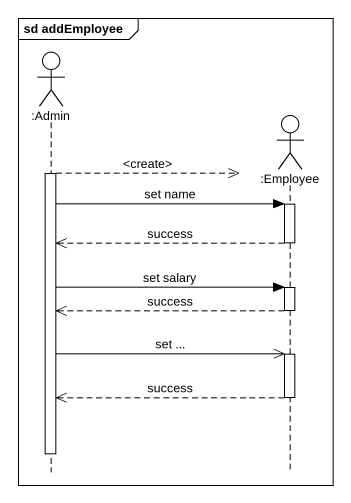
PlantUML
@startuml
mainframe sd addEmployee
hide footbox
actor ":Admin" as Admin
actor ":Employee" as Employee

activate Admin
Admin -->> Employee ** : <create>
Admin -> Employee : set name
activate Employee
Employee -->> Admin : success
deactivate Employee
Admin -> Employee : set salary
activate Employee
Employee -->> Admin : success
deactivate Employee
Admin ->> Employee : set ...
activate Employee
Employee -->> Admin : success
deactivate Employee
deactivate Admin
@enduml
